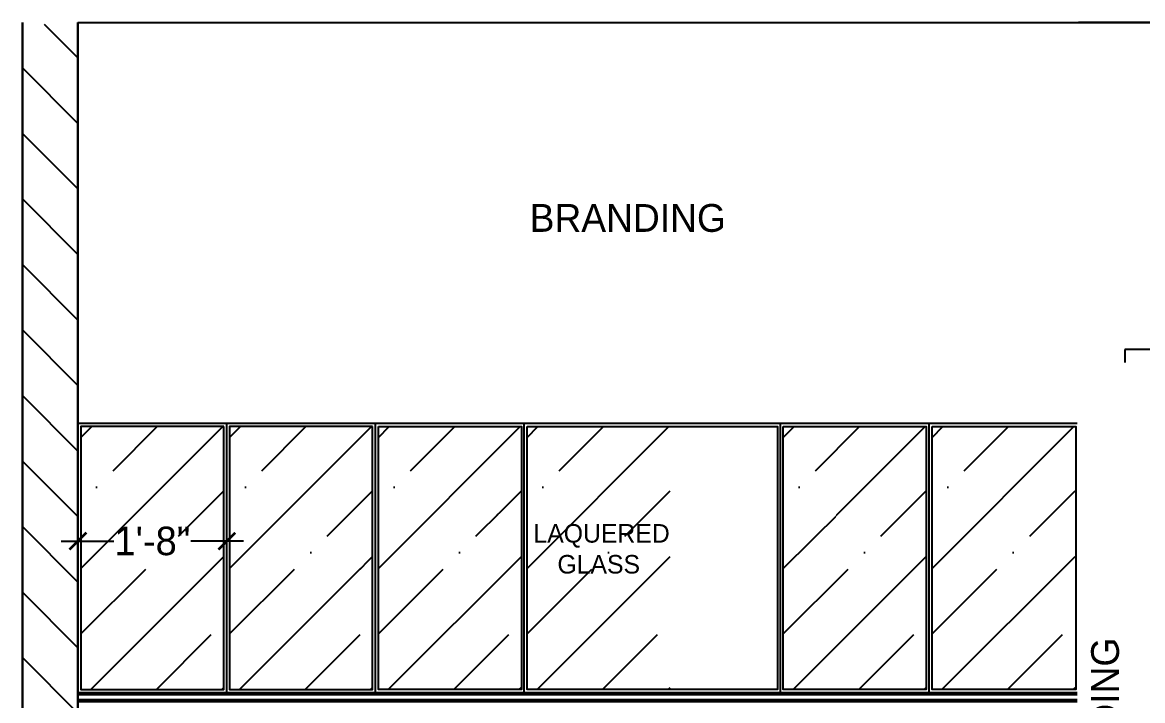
# Model space of a CAD drawing. Header units: inches. Extents: x -137722 to 81594, y -22256 to -1207.
# Drawn here: x -59331.5 to -59210.6, y -3532.9 to -3459.7 of the extents above; entities that cross this region are included whole.
import ezdxf

# ---------------------------------------------------------------- set-up
doc = ezdxf.new("R2010")
doc.units = ezdxf.units.IN
doc.header["$LTSCALE"] = 0.05
doc.header["$MEASUREMENT"] = 0
doc.header["$PDMODE"] = 3
doc.header["$PDSIZE"] = -4
doc.linetypes.add('DASHED2', pattern=[0.375, 0.25, -0.125])
doc.layers.get('Defpoints').update_dxf_attribs({"linetype": 'DASHED2'})
for name, color, linetype in [('Civil Dimension - Text', 7, 'Continuous'), ('glass', 162, 'Continuous'), ('HATCH', 251, 'Continuous'), ('Layer2', 7, 'Continuous'), ('text', 176, 'Continuous')]:
    doc.layers.add(name, color=color, linetype=linetype)
doc.layers.add('WALL', color=7, linetype='Continuous', lineweight=35)
doc.styles.add('4MMOF3-8', font='ARIALN.TTF', dxfattribs={"height": 5.12})
doc.styles.add('9-128OF1-4', font='stylu.ttf')
doc.dimstyles.new('DIM 1-4', dxfattribs={"dimtxt": 3.0792, "dimasz": 1.82, "dimexe": 1.82, "dimexo": 0, "dimgap": 0.09, "dimtad": 0, "dimzin": 0, "dimdsep": 46, "dimlunit": 4, "dimtxsty": '9-128OF1-4', "dimblk": 'ARCHTICK', "dimcen": 1.8125, "dimdle": 1.82, "dimclrd": 8, "dimclre": 8, "dimadec": 0, "dimazin": 0, "dimtfac": 1, "dimtofl": 0, "dimtmove": 0, "dimatfit": 3, "dimldrblk": 'OPEN90', "dimfxl": 1, "dimtolj": 1, "dimtzin": 0, "dimlwd": -1, "dimarcsym": 0})

# ---------------------------------------------------------------- blocks, each defined once
blk = doc.blocks.new('_ArchTick')
at = {"color": 0, "const_width": 0.15}
blk.add_lwpolyline([(-0.5, -0.5), (0.5, 0.5)], dxfattribs=at)
blk = doc.blocks.new('*D635')
at = {"layer": 'Civil Dimension - Text', "color": 8, "lineweight": -2, "ltscale": 50, "transparency": 16777216}
for p, q in [((-59325.54, -3517.99), (-59325.54, -3513.85)), ((-59309.48, -3518.8), (-59309.48, -3513.85))]:
    blk.add_line(p, q, dxfattribs=at)
at = {"layer": 'Civil Dimension - Text', "color": 8, "ltscale": 50, "transparency": 16777216}
for p, q in [((-59327.36, -3515.67), (-59321.66, -3515.67)), ((-59307.66, -3515.67), (-59313.36, -3515.67))]:
    blk.add_line(p, q, dxfattribs=at)
at = {"layer": 'Defpoints', "color": 0, "ltscale": 50, "transparency": 16777216}
for p in [(-59325.54, -3515.67), (-59325.54, -3517.99), (-59309.48, -3518.8)]:
    blk.add_point(p, dxfattribs=at)
at = {"layer": 'Civil Dimension - Text', "color": 8, "ltscale": 50, "transparency": 16777216, "xscale": 1.82, "yscale": 1.82, "zscale": 1.82, "rotation": 180}
blk.add_blockref('_ArchTick', (-59325.54, -3515.67), dxfattribs=at)
at = {"layer": 'Civil Dimension - Text', "color": 8, "ltscale": 50, "transparency": 16777216, "xscale": 1.82, "yscale": 1.82, "zscale": 1.82}
blk.add_blockref('_ArchTick', (-59309.48, -3515.67), dxfattribs=at)
at = {"layer": 'Civil Dimension - Text', "ltscale": 50, "transparency": 16777216, "insert": (-59317.51, -3515.67), "char_height": 3.079, "attachment_point": 5, "style": '9-128OF1-4'}
blk.add_mtext('\\A1;1\'-8"', dxfattribs=at)
blk = doc.blocks.new('_Open90')
at = {"color": 0, "linetype": 'ByBlock', "lineweight": -2}
for p, q in [((0, 0), (-1, 0)), ((-0.5, 0.5), (0, 0)), ((0, 0), (-0.5, -0.5))]:
    blk.add_line(p, q, dxfattribs=at)

msp = doc.modelspace()

# ---------------------------------------------------------------- hatches: boundary and pattern name
at = {"layer": 'glass', "ltscale": 50}
h = msp.add_hatch(dxfattribs=at)
h.set_pattern_fill('ANSI35', color=256, scale=40)
h.set_pattern_definition([(45, (-19416.194, 8007.154), (-7.0710678, 7.0710678), []), (45, (-19409.123, 8007.154), (-7.0710678, 7.0710678), [12.5, -2.5, 0, -2.5])])
h.paths.add_polyline_path([(-59309.7936, -3503.3004), (-59325.228, -3503.3004), (-59325.228, -3531.6805), (-59309.7936, -3531.6805)])
h = msp.add_hatch(dxfattribs=at)
h.set_pattern_fill('ANSI35', color=256, scale=40)
h.set_pattern_definition([(45, (-19324.322, 8007.154), (-7.0710678, 7.0710678), []), (45, (-19317.251, 8007.154), (-7.0710678, 7.0710678), [12.5, -2.5, 0, -2.5])])
h.paths.add_polyline_path([(-59217.9214, -3503.2998), (-59233.3558, -3503.2998), (-59233.3558, -3531.6799), (-59217.9214, -3531.6799)])
at = {"layer": 'HATCH', "true_color": 0x636466}
h = msp.add_hatch(dxfattribs=at)
h.set_pattern_fill('ANSI31', color=251, scale=40, angle=-90)
h.set_pattern_definition([(315, (-19712.5073, 8323.0263), (3.5355339, 3.5355339), [])])
h.paths.add_polyline_path([(-59325.5379, -3459.8907), (-59331.5379, -3459.8907), (-59331.5379, -3590.9903), (-59325.5379, -3590.9903)])

# ---------------------------------------------------------------- linework, layer by layer
at = {"ltscale": 50}
for p, q in [((-59325.5379, -3532.213), (-59217.5113, -3532.2124)), ((-59325.5379, -3532.7675), (-59217.5113, -3532.7669))]:
    msp.add_line(p, q, dxfattribs=at)
for points in [[(-59325.5379, -3532.9903), (-59217.5113, -3532.9897), (-59217.5113, -3502.9897), (-59325.5379, -3502.9903)], [(-59325.5379, -3531.9903), (-59217.5113, -3531.9897), (-59217.5113, -3532.9897), (-59325.5379, -3532.9903)]]:
    msp.add_lwpolyline(points, close=True, dxfattribs=at)
at = {"layer": 'Layer2'}
for p, q in [((-59325.5379, -3459.6936), (-59152.5379, -3459.6936)), ((-59157.5379, -3459.6936), (-59217.5379, -3459.6936)), ((-59212.5379, -3494.9903), (-59212.5379, -3590.9903)), ((-59161.5379, -3494.9903), (-59212.5379, -3494.9903)), ((-59309.4833, -3531.9902), (-59309.4835, -3502.9902)), ((-59233.6656, -3531.9901), (-59233.6658, -3502.9901))]:
    msp.add_line(p, q, dxfattribs=at)
for points in [[(-59309.4835, -3502.9902), (-59325.5379, -3502.9902), (-59325.5379, -3531.9903), (-59309.4835, -3531.9903)], [(-59309.7935, -3503.3002), (-59325.2279, -3503.3002), (-59325.2279, -3531.6803), (-59309.7935, -3531.6803)], [(-59233.3558, -3503.2999), (-59217.8215, -3503.2999), (-59217.8215, -3531.68), (-59233.3558, -3531.68)]]:
    msp.add_lwpolyline(points, close=True, dxfattribs=at)
at = {"layer": 'WALL', "lineweight": 30}
for p, q in [((-59331.5379, -3459.6936), (-59331.5379, -3590.9903)), ((-59325.5379, -3459.6936), (-59325.5379, -3590.9903))]:
    msp.add_line(p, q, dxfattribs=at)

# ---------------------------------------------------------------- texts
at = {"layer": 'text', "ltscale": 50, "insert": (-59276.7853, -3480.8156), "char_height": 3, "attachment_point": 4, "style": '4MMOF3-8', "bg_fill": 2}
msp.add_mtext_dynamic_manual_height_columns('{\\fStylus BT|b0|i0|c0|p34;BRANDING }', width=49.341913, gutter_width=15.396, heights=[0], dxfattribs=at)

# ---------------------------------------------------------------- dimensions: what is measured, and where the dimension line sits
at = {"layer": 'Civil Dimension - Text', "ltscale": 50}
dim = msp.add_linear_dim(base=(-59325.5379, -3515.665), p1=(-59309.4834, -3518.7957), p2=(-59325.5379, -3517.9903), text='1\'-8"', dimstyle='DIM 1-4', override={"dimclrt": 256, "dimfxl": 0, "dimarcsym": 1}, dxfattribs=at)
dim.commit()
dim.dimension.update_dxf_attribs({"geometry": '*D635', "text_midpoint": (-59317.5106, -3515.665)})

# ---------------------------------------------------------------- next in the draw order: texts
at = {"layer": 'text', "ltscale": 50, "insert": (-59214.6587, -3547.2672), "char_height": 3, "attachment_point": 4, "rotation": 90, "style": '4MMOF3-8', "bg_fill": 2}
msp.add_mtext_dynamic_manual_height_columns('{\\fStylus BT|b0|i0|c0|p34;BRANDING }', width=49.341913, gutter_width=15.396, heights=[0], dxfattribs=at)
at = {"layer": 'text', "ltscale": 50, "insert": (-59294.0758, -3516.5128), "char_height": 2, "attachment_point": 4, "style": '4MMOF3-8', "bg_fill": 2}
msp.add_mtext_dynamic_manual_height_columns('\\pi17.69731;{\\fStylus BT|b0|i0|c0|p34;LAQUERED \\P\\pi20.28516;GLASS}', width=49.341913, gutter_width=15.396, heights=[0], dxfattribs=at)

# ---------------------------------------------------------------- next in the draw order: hatches: boundary and pattern name
at = {"layer": 'glass', "ltscale": 50}
h = msp.add_hatch(dxfattribs=at)
h.set_pattern_fill('ANSI35', color=256, scale=40)
h.set_pattern_definition([(45, (-19400.14, 8007.154), (-7.0710678, 7.0710678), []), (45, (-19393.069, 8007.154), (-7.0710678, 7.0710678), [12.5, -2.5, 0, -2.5])])
h.paths.add_polyline_path([(-59293.7392, -3503.3002), (-59309.1736, -3503.3002), (-59309.1736, -3531.6803), (-59293.7392, -3531.6803)])
h = msp.add_hatch(dxfattribs=at)
h.set_pattern_fill('ANSI35', color=256, scale=40)
h.set_pattern_definition([(45, (-19384.086, 8007.154), (-7.0710678, 7.0710678), []), (45, (-19377.015, 8007.154), (-7.0710678, 7.0710678), [12.5, -2.5, 0, -2.5])])
h.paths.add_polyline_path([(-59277.6847, -3503.3002), (-59293.1191, -3503.3002), (-59293.1191, -3531.6803), (-59277.6847, -3531.6803)])
h = msp.add_hatch(dxfattribs=at)
h.set_pattern_fill('ANSI35', color=256, scale=40)
h.set_pattern_definition([(45, (-19368.031, 8007.154), (-7.0710678, 7.0710678), []), (45, (-19360.96, 8007.154), (-7.0710678, 7.0710678), [12.5, -2.5, 0, -2.5])])
h.paths.add_polyline_path([(-59261.6303, -3503.3), (-59277.0647, -3503.3), (-59277.0647, -3531.6801), (-59261.6303, -3531.6801)])
h = msp.add_hatch(dxfattribs=at)
h.set_pattern_fill('ANSI35', color=256, scale=40)
h.set_pattern_definition([(45, (-19340.377, 8007.154), (-7.0710678, 7.0710678), []), (45, (-19333.306, 8007.154), (-7.0710678, 7.0710678), [12.5, -2.5, 0, -2.5])])
h.paths.add_polyline_path([(-59233.9759, -3503.2999), (-59249.4103, -3503.2999), (-59249.4103, -3531.68), (-59233.9759, -3531.68)])

# ---------------------------------------------------------------- next in the draw order: linework, layer by layer
at = {"layer": 'Layer2'}
for p, q in [((-59293.4289, -3531.9901), (-59293.4291, -3502.9901)), ((-59277.3745, -3531.9901), (-59277.3746, -3502.9901)), ((-59249.72, -3531.9901), (-59249.7202, -3502.9901))]:
    msp.add_line(p, q, dxfattribs=at)
for points in [[(-59293.7391, -3503.3001), (-59309.1735, -3503.3001), (-59309.1735, -3531.6802), (-59293.7391, -3531.6802)], [(-59293.1191, -3503.3002), (-59277.6847, -3503.3002), (-59277.6847, -3531.6803), (-59293.1191, -3531.6803)], [(-59277.0646, -3503.3001), (-59250.0303, -3503.3001), (-59250.0303, -3531.6802), (-59277.0646, -3531.6802)], [(-59249.4103, -3503.3002), (-59233.9759, -3503.3002), (-59233.9759, -3531.6803), (-59249.4103, -3531.6803)]]:
    msp.add_lwpolyline(points, close=True, dxfattribs=at)

doc.saveas('drawing.dxf')
